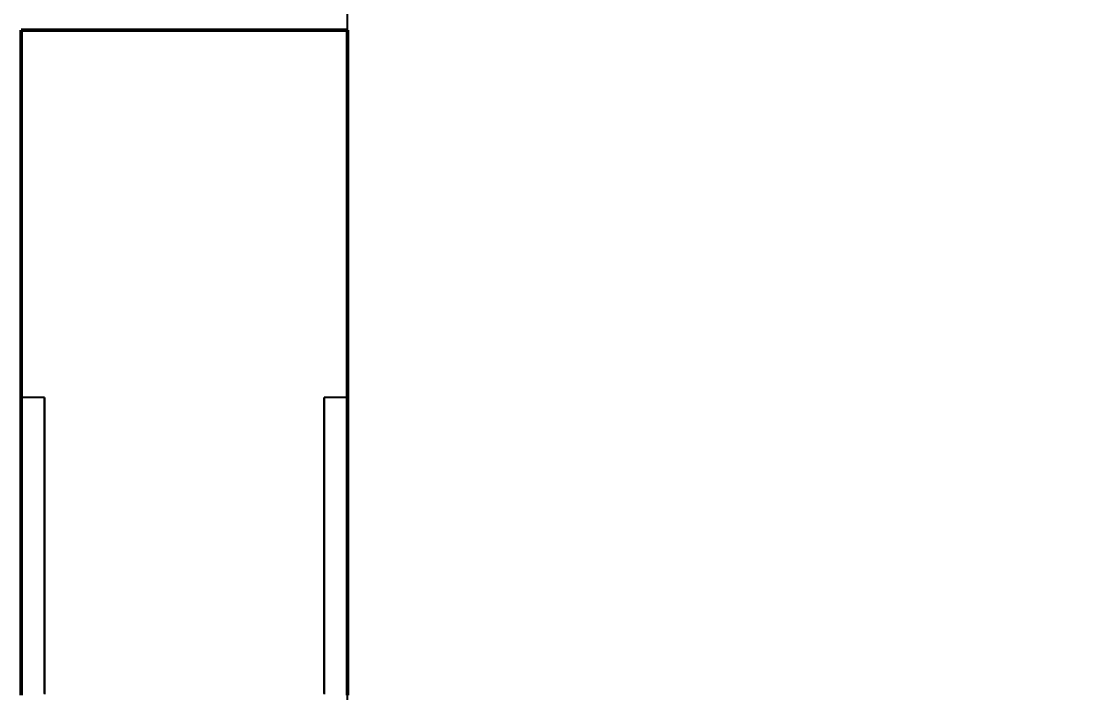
# Model space of a CAD drawing. Header units: millimetres. Extents: x 0 to 594, y 0 to 420.
# Drawn here: x 64 to 86.83, y 228.79 to 243.19 of the extents above; entities that cross this region are included whole.
import ezdxf

# ---------------------------------------------------------------- set-up
doc = ezdxf.new("R2010")
doc.units = ezdxf.units.MM
doc.linetypes.add('ISO02-TRAZOS', pattern=[3.75, 3, -0.75])
for name, color, linetype, lineweight in [('01-VISIBLE', 7, 'CONTINUOUS', 50), ('02-OCULTA', 4, 'ISO02-TRAZOS', 25), ('04-COTA', 3, 'CONTINUOUS', 25)]:
    doc.layers.add(name, color=color, linetype=linetype, lineweight=lineweight)
doc.styles.add('ISO3098', font='isocpeur.ttf')
doc.dimstyles.new('FLAMA-ISO', dxfattribs={"dimtxt": 3.5, "dimasz": 3, "dimexe": 2, "dimexo": 1, "dimgap": 1, "dimtad": 1, "dimdec": 1, "dimtxsty": 'ISO3098', "dimcen": 2.5, "dimclrd": 3, "dimclre": 3, "dimclrt": 3, "dimazin": 3, "dimtfac": 1, "dimtmove": 0, "dimatfit": 3, "dimlwd": 25, "dimlwe": 25})

msp = doc.modelspace()

# ---------------------------------------------------------------- linework, layer by layer
at = {"layer": '01-VISIBLE'}
msp.add_line((71, 243), (64, 243), dxfattribs=at)
for points in [[(64, 228.737), (64, 228.825), (64, 228.912), (64, 229), (64, 229.087), (64, 229.175), (64, 229.262), (64, 229.35), (64, 229.437), (64, 229.525), (64, 229.612), (64, 229.7), (64, 229.787), (64, 229.875), (64, 229.962), (64, 230.05), (64, 230.137), (64, 230.225), (64, 230.312), (64, 230.4), (64, 230.487), (64, 230.575), (64, 230.662), (64, 230.75), (64, 230.837), (64, 230.925), (64, 231.012), (64, 231.1), (64, 231.187), (64, 231.275), (64, 231.362), (64, 231.45), (64, 231.537), (64, 231.625), (64, 231.712), (64, 231.8), (64, 231.887), (64, 231.975), (64, 232.062), (64, 232.15), (64, 232.237), (64, 232.325), (64, 232.412), (64, 232.5), (64, 232.587), (64, 232.675), (64, 232.762), (64, 232.85), (64, 232.937), (64, 233.025), (64, 233.112), (64, 233.2), (64, 233.287), (64, 233.375), (64, 233.462), (64, 233.55), (64, 233.637), (64, 233.725), (64, 233.812), (64, 233.9), (64, 233.987), (64, 234.075), (64, 234.162), (64, 234.25), (64, 234.337), (64, 234.425), (64, 234.512), (64, 234.6), (64, 234.687), (64, 234.775), (64, 234.862), (64, 234.95), (64, 235.037), (64, 235.125), (64, 235.212), (64, 235.3), (64, 235.387), (64, 235.475), (64, 235.562), (64, 235.65), (64, 235.737), (64, 235.825), (64, 235.912), (64, 236), (64, 236.087), (64, 236.175), (64, 236.262), (64, 236.35), (64, 236.437), (64, 236.525), (64, 236.612), (64, 236.7), (64, 236.787), (64, 236.875), (64, 236.962), (64, 237.05), (64, 237.137), (64, 237.225), (64, 237.312), (64, 237.4), (64, 237.487), (64, 237.575), (64, 237.662), (64, 237.75), (64, 237.837), (64, 237.925), (64, 238.012), (64, 238.1), (64, 238.187), (64, 238.275), (64, 238.362), (64, 238.45), (64, 238.537), (64, 238.625), (64, 238.712), (64, 238.8), (64, 238.887), (64, 238.975), (64, 239.062), (64, 239.15), (64, 239.237), (64, 239.325), (64, 239.412), (64, 239.5), (64, 239.587), (64, 239.675), (64, 239.762), (64, 239.85), (64, 239.937), (64, 240.025), (64, 240.112), (64, 240.2), (64, 240.287), (64, 240.375), (64, 240.462), (64, 240.55), (64, 240.637), (64, 240.725), (64, 240.812), (64, 240.9), (64, 240.987), (64, 241.075), (64, 241.162), (64, 241.25), (64, 241.337), (64, 241.425), (64, 241.512), (64, 241.6), (64, 241.687), (64, 241.775), (64, 241.862), (64, 241.95), (64, 242.037), (64, 242.125), (64, 242.212), (64, 242.3), (64, 242.387), (64, 242.475), (64, 242.562), (64, 242.65), (64, 242.737), (64, 242.825), (64, 242.912), (64, 243)], [(71, 228.737), (71, 228.825), (71, 228.912), (71, 229), (71, 229.087), (71, 229.175), (71, 229.262), (71, 229.35), (71, 229.437), (71, 229.525), (71, 229.612), (71, 229.7), (71, 229.787), (71, 229.875), (71, 229.962), (71, 230.05), (71, 230.137), (71, 230.225), (71, 230.312), (71, 230.4), (71, 230.487), (71, 230.575), (71, 230.662), (71, 230.75), (71, 230.837), (71, 230.925), (71, 231.012), (71, 231.1), (71, 231.187), (71, 231.275), (71, 231.362), (71, 231.45), (71, 231.537), (71, 231.625), (71, 231.712), (71, 231.8), (71, 231.887), (71, 231.975), (71, 232.062), (71, 232.15), (71, 232.237), (71, 232.325), (71, 232.412), (71, 232.5), (71, 232.587), (71, 232.675), (71, 232.762), (71, 232.85), (71, 232.937), (71, 233.025), (71, 233.112), (71, 233.2), (71, 233.287), (71, 233.375), (71, 233.462), (71, 233.55), (71, 233.637), (71, 233.725), (71, 233.812), (71, 233.9), (71, 233.987), (71, 234.075), (71, 234.162), (71, 234.25), (71, 234.337), (71, 234.425), (71, 234.512), (71, 234.6), (71, 234.687), (71, 234.775), (71, 234.862), (71, 234.95), (71, 235.037), (71, 235.125), (71, 235.212), (71, 235.3), (71, 235.387), (71, 235.475), (71, 235.562), (71, 235.65), (71, 235.737), (71, 235.825), (71, 235.912), (71, 236), (71, 236.087), (71, 236.175), (71, 236.262), (71, 236.35), (71, 236.437), (71, 236.525), (71, 236.612), (71, 236.7), (71, 236.787), (71, 236.875), (71, 236.962), (71, 237.05), (71, 237.137), (71, 237.225), (71, 237.312), (71, 237.4), (71, 237.487), (71, 237.575), (71, 237.662), (71, 237.75), (71, 237.837), (71, 237.925), (71, 238.012), (71, 238.1), (71, 238.187), (71, 238.275), (71, 238.362), (71, 238.45), (71, 238.537), (71, 238.625), (71, 238.712), (71, 238.8), (71, 238.887), (71, 238.975), (71, 239.062), (71, 239.15), (71, 239.237), (71, 239.325), (71, 239.412), (71, 239.5), (71, 239.587), (71, 239.675), (71, 239.762), (71, 239.85), (71, 239.937), (71, 240.025), (71, 240.112), (71, 240.2), (71, 240.287), (71, 240.375), (71, 240.462), (71, 240.55), (71, 240.637), (71, 240.725), (71, 240.812), (71, 240.9), (71, 240.987), (71, 241.075), (71, 241.162), (71, 241.25), (71, 241.337), (71, 241.425), (71, 241.512), (71, 241.6), (71, 241.687), (71, 241.775), (71, 241.862), (71, 241.95), (71, 242.037), (71, 242.125), (71, 242.212), (71, 242.3), (71, 242.387), (71, 242.475), (71, 242.562), (71, 242.65), (71, 242.737), (71, 242.825), (71, 242.912), (71, 243)]]:
    msp.add_lwpolyline(points, dxfattribs=at)
at = {"layer": '02-OCULTA'}
for p, q in [((64.5, 235.125), (64, 235.125)), ((71, 235.125), (70.5, 235.125))]:
    msp.add_line(p, q, dxfattribs=at)
for points in [[(64, 243), (64, 242.95), (64, 242.9), (64, 242.85), (64, 242.799), (64, 242.749), (64, 242.699), (64, 242.649), (64, 242.599), (64, 242.549), (64, 242.499), (64, 242.448), (64, 242.398), (64, 242.348), (64, 242.298), (64, 242.248), (64, 242.198), (64, 242.148), (64, 242.097), (64, 242.047), (64, 241.997), (64, 241.947), (64, 241.897), (64, 241.847), (64, 241.797), (64, 241.746), (64, 241.696), (64, 241.646), (64, 241.596), (64, 241.546), (64, 241.496), (64, 241.446), (64, 241.395), (64, 241.345), (64, 241.295), (64, 241.245), (64, 241.195), (64, 241.145), (64, 241.095), (64, 241.044), (64, 240.994), (64, 240.944), (64, 240.894), (64, 240.844), (64, 240.794), (64, 240.744), (64, 240.693), (64, 240.643), (64, 240.593), (64, 240.543), (64, 240.493), (64, 240.443), (64, 240.393), (64, 240.342), (64, 240.292), (64, 240.242), (64, 240.192), (64, 240.142), (64, 240.092), (64, 240.042), (64, 239.991), (64, 239.941), (64, 239.891), (64, 239.841), (64, 239.791), (64, 239.741), (64, 239.691), (64, 239.64), (64, 239.59), (64, 239.54), (64, 239.49), (64, 239.44), (64, 239.39), (64, 239.34), (64, 239.289), (64, 239.239), (64, 239.189), (64, 239.139), (64, 239.089), (64, 239.039), (64, 238.989), (64, 238.938), (64, 238.888), (64, 238.838), (64, 238.788), (64, 238.738), (64, 238.688), (64, 238.638), (64, 238.587), (64, 238.537), (64, 238.487), (64, 238.437), (64, 238.387), (64, 238.337), (64, 238.287), (64, 238.236), (64, 238.186), (64, 238.136), (64, 238.086), (64, 238.036), (64, 237.986), (64, 237.936), (64, 237.885), (64, 237.835), (64, 237.785), (64, 237.735), (64, 237.685), (64, 237.635), (64, 237.585), (64, 237.534), (64, 237.484), (64, 237.434), (64, 237.384), (64, 237.334), (64, 237.284), (64, 237.234), (64, 237.183), (64, 237.133), (64, 237.083), (64, 237.033), (64, 236.983), (64, 236.933), (64, 236.883), (64, 236.832), (64, 236.782), (64, 236.732), (64, 236.682), (64, 236.632), (64, 236.582), (64, 236.532), (64, 236.481), (64, 236.431), (64, 236.381), (64, 236.331), (64, 236.281), (64, 236.231), (64, 236.181), (64, 236.13), (64, 236.08), (64, 236.03), (64, 235.98), (64, 235.93), (64, 235.88), (64, 235.83), (64, 235.779), (64, 235.729), (64, 235.679), (64, 235.629), (64, 235.579), (64, 235.529), (64, 235.479), (64, 235.428), (64, 235.378), (64, 235.328), (64, 235.278), (64, 235.228), (64, 235.178), (64, 235.128), (64, 235.077), (64, 235.027), (64, 234.977), (64, 234.927), (64, 234.877), (64, 234.827), (64, 234.777), (64, 234.726), (64, 234.676), (64, 234.626), (64, 234.576), (64, 234.526), (64, 234.476), (64, 234.426), (64, 234.375), (64, 234.325), (64, 234.275), (64, 234.225), (64, 234.175), (64, 234.125), (64, 234.074), (64, 234.024), (64, 233.974), (64, 233.924), (64, 233.874), (64, 233.824), (64, 233.774), (64, 233.723), (64, 233.673), (64, 233.623), (64, 233.573), (64, 233.523), (64, 233.473), (64, 233.423), (64, 233.372), (64, 233.322), (64, 233.272), (64, 233.222), (64, 233.172), (64, 233.122), (64, 233.072), (64, 233.021), (64, 232.971), (64, 232.921), (64, 232.871), (64, 232.821), (64, 232.771), (64, 232.721), (64, 232.67), (64, 232.62), (64, 232.57), (64, 232.52), (64, 232.47), (64, 232.42), (64, 232.37), (64, 232.319), (64, 232.269), (64, 232.219), (64, 232.169), (64, 232.119), (64, 232.069), (64, 232.019), (64, 231.968), (64, 231.918), (64, 231.868), (64, 231.818), (64, 231.768), (64, 231.718), (64, 231.668), (64, 231.617), (64, 231.567), (64, 231.517), (64, 231.467), (64, 231.417), (64, 231.367), (64, 231.317), (64, 231.266), (64, 231.216), (64, 231.166), (64, 231.116), (64, 231.066), (64, 231.016), (64, 230.966), (64, 230.915), (64, 230.865), (64, 230.815), (64, 230.765), (64, 230.715), (64, 230.665), (64, 230.615), (64, 230.564), (64, 230.514), (64, 230.464), (64, 230.414), (64, 230.364), (64, 230.314), (64, 230.264), (64, 230.213), (64, 230.163), (64, 230.113), (64, 230.063), (64, 230.013), (64, 229.963), (64, 229.913), (64, 229.862), (64, 229.812), (64, 229.762), (64, 229.712), (64, 229.662), (64, 229.612), (64, 229.562), (64, 229.511), (64, 229.461), (64, 229.411), (64, 229.361), (64, 229.311), (64, 229.261), (64, 229.211), (64, 229.16), (64, 229.11), (64, 229.06), (64, 229.01), (64, 228.96), (64, 228.91), (64, 228.86), (64, 228.809), (64, 228.759)], [(71, 243), (71, 242.95), (71, 242.9), (71, 242.85), (71, 242.799), (71, 242.749), (71, 242.699), (71, 242.649), (71, 242.599), (71, 242.549), (71, 242.499), (71, 242.448), (71, 242.398), (71, 242.348), (71, 242.298), (71, 242.248), (71, 242.198), (71, 242.148), (71, 242.097), (71, 242.047), (71, 241.997), (71, 241.947), (71, 241.897), (71, 241.847), (71, 241.797), (71, 241.746), (71, 241.696), (71, 241.646), (71, 241.596), (71, 241.546), (71, 241.496), (71, 241.446), (71, 241.395), (71, 241.345), (71, 241.295), (71, 241.245), (71, 241.195), (71, 241.145), (71, 241.095), (71, 241.044), (71, 240.994), (71, 240.944), (71, 240.894), (71, 240.844), (71, 240.794), (71, 240.744), (71, 240.693), (71, 240.643), (71, 240.593), (71, 240.543), (71, 240.493), (71, 240.443), (71, 240.393), (71, 240.342), (71, 240.292), (71, 240.242), (71, 240.192), (71, 240.142), (71, 240.092), (71, 240.042), (71, 239.991), (71, 239.941), (71, 239.891), (71, 239.841), (71, 239.791), (71, 239.741), (71, 239.691), (71, 239.64), (71, 239.59), (71, 239.54), (71, 239.49), (71, 239.44), (71, 239.39), (71, 239.34), (71, 239.289), (71, 239.239), (71, 239.189), (71, 239.139), (71, 239.089), (71, 239.039), (71, 238.989), (71, 238.938), (71, 238.888), (71, 238.838), (71, 238.788), (71, 238.738), (71, 238.688), (71, 238.638), (71, 238.587), (71, 238.537), (71, 238.487), (71, 238.437), (71, 238.387), (71, 238.337), (71, 238.287), (71, 238.236), (71, 238.186), (71, 238.136), (71, 238.086), (71, 238.036), (71, 237.986), (71, 237.936), (71, 237.885), (71, 237.835), (71, 237.785), (71, 237.735), (71, 237.685), (71, 237.635), (71, 237.585), (71, 237.534), (71, 237.484), (71, 237.434), (71, 237.384), (71, 237.334), (71, 237.284), (71, 237.234), (71, 237.183), (71, 237.133), (71, 237.083), (71, 237.033), (71, 236.983), (71, 236.933), (71, 236.883), (71, 236.832), (71, 236.782), (71, 236.732), (71, 236.682), (71, 236.632), (71, 236.582), (71, 236.532), (71, 236.481), (71, 236.431), (71, 236.381), (71, 236.331), (71, 236.281), (71, 236.231), (71, 236.181), (71, 236.13), (71, 236.08), (71, 236.03), (71, 235.98), (71, 235.93), (71, 235.88), (71, 235.83), (71, 235.779), (71, 235.729), (71, 235.679), (71, 235.629), (71, 235.579), (71, 235.529), (71, 235.479), (71, 235.428), (71, 235.378), (71, 235.328), (71, 235.278), (71, 235.228), (71, 235.178), (71, 235.128), (71, 235.077), (71, 235.027), (71, 234.977), (71, 234.927), (71, 234.877), (71, 234.827), (71, 234.777), (71, 234.726), (71, 234.676), (71, 234.626), (71, 234.576), (71, 234.526), (71, 234.476), (71, 234.426), (71, 234.375), (71, 234.325), (71, 234.275), (71, 234.225), (71, 234.175), (71, 234.125), (71, 234.074), (71, 234.024), (71, 233.974), (71, 233.924), (71, 233.874), (71, 233.824), (71, 233.774), (71, 233.723), (71, 233.673), (71, 233.623), (71, 233.573), (71, 233.523), (71, 233.473), (71, 233.423), (71, 233.372), (71, 233.322), (71, 233.272), (71, 233.222), (71, 233.172), (71, 233.122), (71, 233.072), (71, 233.021), (71, 232.971), (71, 232.921), (71, 232.871), (71, 232.821), (71, 232.771), (71, 232.721), (71, 232.67), (71, 232.62), (71, 232.57), (71, 232.52), (71, 232.47), (71, 232.42), (71, 232.37), (71, 232.319), (71, 232.269), (71, 232.219), (71, 232.169), (71, 232.119), (71, 232.069), (71, 232.019), (71, 231.968), (71, 231.918), (71, 231.868), (71, 231.818), (71, 231.768), (71, 231.718), (71, 231.668), (71, 231.617), (71, 231.567), (71, 231.517), (71, 231.467), (71, 231.417), (71, 231.367), (71, 231.317), (71, 231.266), (71, 231.216), (71, 231.166), (71, 231.116), (71, 231.066), (71, 231.016), (71, 230.966), (71, 230.915), (71, 230.865), (71, 230.815), (71, 230.765), (71, 230.715), (71, 230.665), (71, 230.615), (71, 230.564), (71, 230.514), (71, 230.464), (71, 230.414), (71, 230.364), (71, 230.314), (71, 230.264), (71, 230.213), (71, 230.163), (71, 230.113), (71, 230.063), (71, 230.013), (71, 229.963), (71, 229.913), (71, 229.862), (71, 229.812), (71, 229.762), (71, 229.712), (71, 229.662), (71, 229.612), (71, 229.562), (71, 229.511), (71, 229.461), (71, 229.411), (71, 229.361), (71, 229.311), (71, 229.261), (71, 229.211), (71, 229.16), (71, 229.11), (71, 229.06), (71, 229.01), (71, 228.96), (71, 228.91), (71, 228.86), (71, 228.809), (71, 228.759)], [(64, 228.775), (64, 228.825), (64, 228.875), (64, 228.925), (64, 228.975), (64, 229.025), (64, 229.075), (64, 229.125), (64, 229.175), (64, 229.225), (64, 229.275), (64, 229.325), (64, 229.375), (64, 229.425), (64, 229.475), (64, 229.525), (64, 229.575), (64, 229.625), (64, 229.675), (64, 229.725), (64, 229.775), (64, 229.825), (64, 229.875), (64, 229.925), (64, 229.975), (64, 230.025), (64, 230.075), (64, 230.125), (64, 230.175), (64, 230.225), (64, 230.275), (64, 230.325), (64, 230.375), (64, 230.425), (64, 230.475), (64, 230.525), (64, 230.575), (64, 230.625), (64, 230.675), (64, 230.725), (64, 230.775), (64, 230.825), (64, 230.875), (64, 230.925), (64, 230.975), (64, 231.025), (64, 231.075), (64, 231.125), (64, 231.175), (64, 231.225), (64, 231.275), (64, 231.325), (64, 231.375), (64, 231.425), (64, 231.475), (64, 231.525), (64, 231.575), (64, 231.625), (64, 231.675), (64, 231.725), (64, 231.775), (64, 231.825), (64, 231.875), (64, 231.925), (64, 231.975), (64, 232.025), (64, 232.075), (64, 232.125), (64, 232.175), (64, 232.225), (64, 232.275), (64, 232.325), (64, 232.375), (64, 232.425), (64, 232.475), (64, 232.525), (64, 232.575), (64, 232.625), (64, 232.675), (64, 232.725), (64, 232.775), (64, 232.825), (64, 232.875), (64, 232.925), (64, 232.975), (64, 233.025), (64, 233.075), (64, 233.125), (64, 233.175), (64, 233.225), (64, 233.275), (64, 233.325), (64, 233.375), (64, 233.425), (64, 233.475), (64, 233.525), (64, 233.575), (64, 233.625), (64, 233.675), (64, 233.725), (64, 233.775), (64, 233.825), (64, 233.875), (64, 233.925), (64, 233.975), (64, 234.025), (64, 234.075), (64, 234.125), (64, 234.175), (64, 234.225), (64, 234.275), (64, 234.325), (64, 234.375), (64, 234.425), (64, 234.475), (64, 234.525), (64, 234.575), (64, 234.625), (64, 234.675), (64, 234.725), (64, 234.775), (64, 234.825), (64, 234.875), (64, 234.925), (64, 234.975), (64, 235.025), (64, 235.075), (64, 235.125)], [(64, 235.125), (64, 235.075), (64, 235.025), (64, 234.975), (64, 234.924), (64, 234.874), (64, 234.824), (64, 234.774), (64, 234.724), (64, 234.674), (64, 234.624), (64, 234.574), (64, 234.523), (64, 234.473), (64, 234.423), (64, 234.373), (64, 234.323), (64, 234.273), (64, 234.223), (64, 234.173), (64, 234.122), (64, 234.072), (64, 234.022), (64, 233.972), (64, 233.922), (64, 233.872), (64, 233.822), (64, 233.771), (64, 233.721), (64, 233.671), (64, 233.621), (64, 233.571), (64, 233.521), (64, 233.471), (64, 233.421), (64, 233.37), (64, 233.32), (64, 233.27), (64, 233.22), (64, 233.17), (64, 233.12), (64, 233.07), (64, 233.02), (64, 232.969), (64, 232.919), (64, 232.869), (64, 232.819), (64, 232.769), (64, 232.719), (64, 232.669), (64, 232.618), (64, 232.568), (64, 232.518), (64, 232.468), (64, 232.418), (64, 232.368), (64, 232.318), (64, 232.268), (64, 232.217), (64, 232.167), (64, 232.117), (64, 232.067), (64, 232.017), (64, 231.967), (64, 231.917), (64, 231.867), (64, 231.816), (64, 231.766), (64, 231.716), (64, 231.666), (64, 231.616), (64, 231.566), (64, 231.516), (64, 231.465), (64, 231.415), (64, 231.365), (64, 231.315), (64, 231.265), (64, 231.215), (64, 231.165), (64, 231.115), (64, 231.064), (64, 231.014), (64, 230.964), (64, 230.914), (64, 230.864), (64, 230.814), (64, 230.764), (64, 230.714), (64, 230.663), (64, 230.613), (64, 230.563), (64, 230.513), (64, 230.463), (64, 230.413), (64, 230.363), (64, 230.312), (64, 230.262), (64, 230.212), (64, 230.162), (64, 230.112), (64, 230.062), (64, 230.012), (64, 229.962), (64, 229.911), (64, 229.861), (64, 229.811), (64, 229.761), (64, 229.711), (64, 229.661), (64, 229.611), (64, 229.561), (64, 229.51), (64, 229.46), (64, 229.41), (64, 229.36), (64, 229.31), (64, 229.26), (64, 229.21), (64, 229.16), (64, 229.109), (64, 229.059), (64, 229.009), (64, 228.959), (64, 228.909), (64, 228.859), (64, 228.809), (64, 228.758)], [(64.5, 228.775), (64.5, 228.825), (64.5, 228.875), (64.5, 228.925), (64.5, 228.975), (64.5, 229.025), (64.5, 229.075), (64.5, 229.125), (64.5, 229.175), (64.5, 229.225), (64.5, 229.275), (64.5, 229.325), (64.5, 229.375), (64.5, 229.425), (64.5, 229.475), (64.5, 229.525), (64.5, 229.575), (64.5, 229.625), (64.5, 229.675), (64.5, 229.725), (64.5, 229.775), (64.5, 229.825), (64.5, 229.875), (64.5, 229.925), (64.5, 229.975), (64.5, 230.025), (64.5, 230.075), (64.5, 230.125), (64.5, 230.175), (64.5, 230.225), (64.5, 230.275), (64.5, 230.325), (64.5, 230.375), (64.5, 230.425), (64.5, 230.475), (64.5, 230.525), (64.5, 230.575), (64.5, 230.625), (64.5, 230.675), (64.5, 230.725), (64.5, 230.775), (64.5, 230.825), (64.5, 230.875), (64.5, 230.925), (64.5, 230.975), (64.5, 231.025), (64.5, 231.075), (64.5, 231.125), (64.5, 231.175), (64.5, 231.225), (64.5, 231.275), (64.5, 231.325), (64.5, 231.375), (64.5, 231.425), (64.5, 231.475), (64.5, 231.525), (64.5, 231.575), (64.5, 231.625), (64.5, 231.675), (64.5, 231.725), (64.5, 231.775), (64.5, 231.825), (64.5, 231.875), (64.5, 231.925), (64.5, 231.975), (64.5, 232.025), (64.5, 232.075), (64.5, 232.125), (64.5, 232.175), (64.5, 232.225), (64.5, 232.275), (64.5, 232.325), (64.5, 232.375), (64.5, 232.425), (64.5, 232.475), (64.5, 232.525), (64.5, 232.575), (64.5, 232.625), (64.5, 232.675), (64.5, 232.725), (64.5, 232.775), (64.5, 232.825), (64.5, 232.875), (64.5, 232.925), (64.5, 232.975), (64.5, 233.025), (64.5, 233.075), (64.5, 233.125), (64.5, 233.175), (64.5, 233.225), (64.5, 233.275), (64.5, 233.325), (64.5, 233.375), (64.5, 233.425), (64.5, 233.475), (64.5, 233.525), (64.5, 233.575), (64.5, 233.625), (64.5, 233.675), (64.5, 233.725), (64.5, 233.775), (64.5, 233.825), (64.5, 233.875), (64.5, 233.925), (64.5, 233.975), (64.5, 234.025), (64.5, 234.075), (64.5, 234.125), (64.5, 234.175), (64.5, 234.225), (64.5, 234.275), (64.5, 234.325), (64.5, 234.375), (64.5, 234.425), (64.5, 234.475), (64.5, 234.525), (64.5, 234.575), (64.5, 234.625), (64.5, 234.675), (64.5, 234.725), (64.5, 234.775), (64.5, 234.825), (64.5, 234.875), (64.5, 234.925), (64.5, 234.975), (64.5, 235.025), (64.5, 235.075), (64.5, 235.125)], [(64.5, 235.125), (64.5, 235.075), (64.5, 235.025), (64.5, 234.975), (64.5, 234.924), (64.5, 234.874), (64.5, 234.824), (64.5, 234.774), (64.5, 234.724), (64.5, 234.674), (64.5, 234.624), (64.5, 234.574), (64.5, 234.523), (64.5, 234.473), (64.5, 234.423), (64.5, 234.373), (64.5, 234.323), (64.5, 234.273), (64.5, 234.223), (64.5, 234.173), (64.5, 234.122), (64.5, 234.072), (64.5, 234.022), (64.5, 233.972), (64.5, 233.922), (64.5, 233.872), (64.5, 233.822), (64.5, 233.771), (64.5, 233.721), (64.5, 233.671), (64.5, 233.621), (64.5, 233.571), (64.5, 233.521), (64.5, 233.471), (64.5, 233.421), (64.5, 233.37), (64.5, 233.32), (64.5, 233.27), (64.5, 233.22), (64.5, 233.17), (64.5, 233.12), (64.5, 233.07), (64.5, 233.02), (64.5, 232.969), (64.5, 232.919), (64.5, 232.869), (64.5, 232.819), (64.5, 232.769), (64.5, 232.719), (64.5, 232.669), (64.5, 232.618), (64.5, 232.568), (64.5, 232.518), (64.5, 232.468), (64.5, 232.418), (64.5, 232.368), (64.5, 232.318), (64.5, 232.268), (64.5, 232.217), (64.5, 232.167), (64.5, 232.117), (64.5, 232.067), (64.5, 232.017), (64.5, 231.967), (64.5, 231.917), (64.5, 231.867), (64.5, 231.816), (64.5, 231.766), (64.5, 231.716), (64.5, 231.666), (64.5, 231.616), (64.5, 231.566), (64.5, 231.516), (64.5, 231.465), (64.5, 231.415), (64.5, 231.365), (64.5, 231.315), (64.5, 231.265), (64.5, 231.215), (64.5, 231.165), (64.5, 231.115), (64.5, 231.064), (64.5, 231.014), (64.5, 230.964), (64.5, 230.914), (64.5, 230.864), (64.5, 230.814), (64.5, 230.764), (64.5, 230.714), (64.5, 230.663), (64.5, 230.613), (64.5, 230.563), (64.5, 230.513), (64.5, 230.463), (64.5, 230.413), (64.5, 230.363), (64.5, 230.312), (64.5, 230.262), (64.5, 230.212), (64.5, 230.162), (64.5, 230.112), (64.5, 230.062), (64.5, 230.012), (64.5, 229.962), (64.5, 229.911), (64.5, 229.861), (64.5, 229.811), (64.5, 229.761), (64.5, 229.711), (64.5, 229.661), (64.5, 229.611), (64.5, 229.561), (64.5, 229.51), (64.5, 229.46), (64.5, 229.41), (64.5, 229.36), (64.5, 229.31), (64.5, 229.26), (64.5, 229.21), (64.5, 229.16), (64.5, 229.109), (64.5, 229.059), (64.5, 229.009), (64.5, 228.959), (64.5, 228.909), (64.5, 228.859), (64.5, 228.809), (64.5, 228.758)], [(70.5, 228.775), (70.5, 228.825), (70.5, 228.875), (70.5, 228.925), (70.5, 228.975), (70.5, 229.025), (70.5, 229.075), (70.5, 229.125), (70.5, 229.175), (70.5, 229.225), (70.5, 229.275), (70.5, 229.325), (70.5, 229.375), (70.5, 229.425), (70.5, 229.475), (70.5, 229.525), (70.5, 229.575), (70.5, 229.625), (70.5, 229.675), (70.5, 229.725), (70.5, 229.775), (70.5, 229.825), (70.5, 229.875), (70.5, 229.925), (70.5, 229.975), (70.5, 230.025), (70.5, 230.075), (70.5, 230.125), (70.5, 230.175), (70.5, 230.225), (70.5, 230.275), (70.5, 230.325), (70.5, 230.375), (70.5, 230.425), (70.5, 230.475), (70.5, 230.525), (70.5, 230.575), (70.5, 230.625), (70.5, 230.675), (70.5, 230.725), (70.5, 230.775), (70.5, 230.825), (70.5, 230.875), (70.5, 230.925), (70.5, 230.975), (70.5, 231.025), (70.5, 231.075), (70.5, 231.125), (70.5, 231.175), (70.5, 231.225), (70.5, 231.275), (70.5, 231.325), (70.5, 231.375), (70.5, 231.425), (70.5, 231.475), (70.5, 231.525), (70.5, 231.575), (70.5, 231.625), (70.5, 231.675), (70.5, 231.725), (70.5, 231.775), (70.5, 231.825), (70.5, 231.875), (70.5, 231.925), (70.5, 231.975), (70.5, 232.025), (70.5, 232.075), (70.5, 232.125), (70.5, 232.175), (70.5, 232.225), (70.5, 232.275), (70.5, 232.325), (70.5, 232.375), (70.5, 232.425), (70.5, 232.475), (70.5, 232.525), (70.5, 232.575), (70.5, 232.625), (70.5, 232.675), (70.5, 232.725), (70.5, 232.775), (70.5, 232.825), (70.5, 232.875), (70.5, 232.925), (70.5, 232.975), (70.5, 233.025), (70.5, 233.075), (70.5, 233.125), (70.5, 233.175), (70.5, 233.225), (70.5, 233.275), (70.5, 233.325), (70.5, 233.375), (70.5, 233.425), (70.5, 233.475), (70.5, 233.525), (70.5, 233.575), (70.5, 233.625), (70.5, 233.675), (70.5, 233.725), (70.5, 233.775), (70.5, 233.825), (70.5, 233.875), (70.5, 233.925), (70.5, 233.975), (70.5, 234.025), (70.5, 234.075), (70.5, 234.125), (70.5, 234.175), (70.5, 234.225), (70.5, 234.275), (70.5, 234.325), (70.5, 234.375), (70.5, 234.425), (70.5, 234.475), (70.5, 234.525), (70.5, 234.575), (70.5, 234.625), (70.5, 234.675), (70.5, 234.725), (70.5, 234.775), (70.5, 234.825), (70.5, 234.875), (70.5, 234.925), (70.5, 234.975), (70.5, 235.025), (70.5, 235.075), (70.5, 235.125)], [(70.5, 235.125), (70.5, 235.075), (70.5, 235.025), (70.5, 234.975), (70.5, 234.924), (70.5, 234.874), (70.5, 234.824), (70.5, 234.774), (70.5, 234.724), (70.5, 234.674), (70.5, 234.624), (70.5, 234.574), (70.5, 234.523), (70.5, 234.473), (70.5, 234.423), (70.5, 234.373), (70.5, 234.323), (70.5, 234.273), (70.5, 234.223), (70.5, 234.173), (70.5, 234.122), (70.5, 234.072), (70.5, 234.022), (70.5, 233.972), (70.5, 233.922), (70.5, 233.872), (70.5, 233.822), (70.5, 233.771), (70.5, 233.721), (70.5, 233.671), (70.5, 233.621), (70.5, 233.571), (70.5, 233.521), (70.5, 233.471), (70.5, 233.421), (70.5, 233.37), (70.5, 233.32), (70.5, 233.27), (70.5, 233.22), (70.5, 233.17), (70.5, 233.12), (70.5, 233.07), (70.5, 233.02), (70.5, 232.969), (70.5, 232.919), (70.5, 232.869), (70.5, 232.819), (70.5, 232.769), (70.5, 232.719), (70.5, 232.669), (70.5, 232.618), (70.5, 232.568), (70.5, 232.518), (70.5, 232.468), (70.5, 232.418), (70.5, 232.368), (70.5, 232.318), (70.5, 232.268), (70.5, 232.217), (70.5, 232.167), (70.5, 232.117), (70.5, 232.067), (70.5, 232.017), (70.5, 231.967), (70.5, 231.917), (70.5, 231.867), (70.5, 231.816), (70.5, 231.766), (70.5, 231.716), (70.5, 231.666), (70.5, 231.616), (70.5, 231.566), (70.5, 231.516), (70.5, 231.465), (70.5, 231.415), (70.5, 231.365), (70.5, 231.315), (70.5, 231.265), (70.5, 231.215), (70.5, 231.165), (70.5, 231.115), (70.5, 231.064), (70.5, 231.014), (70.5, 230.964), (70.5, 230.914), (70.5, 230.864), (70.5, 230.814), (70.5, 230.764), (70.5, 230.714), (70.5, 230.663), (70.5, 230.613), (70.5, 230.563), (70.5, 230.513), (70.5, 230.463), (70.5, 230.413), (70.5, 230.363), (70.5, 230.312), (70.5, 230.262), (70.5, 230.212), (70.5, 230.162), (70.5, 230.112), (70.5, 230.062), (70.5, 230.012), (70.5, 229.962), (70.5, 229.911), (70.5, 229.861), (70.5, 229.811), (70.5, 229.761), (70.5, 229.711), (70.5, 229.661), (70.5, 229.611), (70.5, 229.561), (70.5, 229.51), (70.5, 229.46), (70.5, 229.41), (70.5, 229.36), (70.5, 229.31), (70.5, 229.26), (70.5, 229.21), (70.5, 229.16), (70.5, 229.109), (70.5, 229.059), (70.5, 229.009), (70.5, 228.959), (70.5, 228.909), (70.5, 228.859), (70.5, 228.809), (70.5, 228.758)], [(71, 228.775), (71, 228.825), (71, 228.875), (71, 228.925), (71, 228.975), (71, 229.025), (71, 229.075), (71, 229.125), (71, 229.175), (71, 229.225), (71, 229.275), (71, 229.325), (71, 229.375), (71, 229.425), (71, 229.475), (71, 229.525), (71, 229.575), (71, 229.625), (71, 229.675), (71, 229.725), (71, 229.775), (71, 229.825), (71, 229.875), (71, 229.925), (71, 229.975), (71, 230.025), (71, 230.075), (71, 230.125), (71, 230.175), (71, 230.225), (71, 230.275), (71, 230.325), (71, 230.375), (71, 230.425), (71, 230.475), (71, 230.525), (71, 230.575), (71, 230.625), (71, 230.675), (71, 230.725), (71, 230.775), (71, 230.825), (71, 230.875), (71, 230.925), (71, 230.975), (71, 231.025), (71, 231.075), (71, 231.125), (71, 231.175), (71, 231.225), (71, 231.275), (71, 231.325), (71, 231.375), (71, 231.425), (71, 231.475), (71, 231.525), (71, 231.575), (71, 231.625), (71, 231.675), (71, 231.725), (71, 231.775), (71, 231.825), (71, 231.875), (71, 231.925), (71, 231.975), (71, 232.025), (71, 232.075), (71, 232.125), (71, 232.175), (71, 232.225), (71, 232.275), (71, 232.325), (71, 232.375), (71, 232.425), (71, 232.475), (71, 232.525), (71, 232.575), (71, 232.625), (71, 232.675), (71, 232.725), (71, 232.775), (71, 232.825), (71, 232.875), (71, 232.925), (71, 232.975), (71, 233.025), (71, 233.075), (71, 233.125), (71, 233.175), (71, 233.225), (71, 233.275), (71, 233.325), (71, 233.375), (71, 233.425), (71, 233.475), (71, 233.525), (71, 233.575), (71, 233.625), (71, 233.675), (71, 233.725), (71, 233.775), (71, 233.825), (71, 233.875), (71, 233.925), (71, 233.975), (71, 234.025), (71, 234.075), (71, 234.125), (71, 234.175), (71, 234.225), (71, 234.275), (71, 234.325), (71, 234.375), (71, 234.425), (71, 234.475), (71, 234.525), (71, 234.575), (71, 234.625), (71, 234.675), (71, 234.725), (71, 234.775), (71, 234.825), (71, 234.875), (71, 234.925), (71, 234.975), (71, 235.025), (71, 235.075), (71, 235.125)], [(71, 235.125), (71, 235.075), (71, 235.025), (71, 234.975), (71, 234.924), (71, 234.874), (71, 234.824), (71, 234.774), (71, 234.724), (71, 234.674), (71, 234.624), (71, 234.574), (71, 234.523), (71, 234.473), (71, 234.423), (71, 234.373), (71, 234.323), (71, 234.273), (71, 234.223), (71, 234.173), (71, 234.122), (71, 234.072), (71, 234.022), (71, 233.972), (71, 233.922), (71, 233.872), (71, 233.822), (71, 233.771), (71, 233.721), (71, 233.671), (71, 233.621), (71, 233.571), (71, 233.521), (71, 233.471), (71, 233.421), (71, 233.37), (71, 233.32), (71, 233.27), (71, 233.22), (71, 233.17), (71, 233.12), (71, 233.07), (71, 233.02), (71, 232.969), (71, 232.919), (71, 232.869), (71, 232.819), (71, 232.769), (71, 232.719), (71, 232.669), (71, 232.618), (71, 232.568), (71, 232.518), (71, 232.468), (71, 232.418), (71, 232.368), (71, 232.318), (71, 232.268), (71, 232.217), (71, 232.167), (71, 232.117), (71, 232.067), (71, 232.017), (71, 231.967), (71, 231.917), (71, 231.867), (71, 231.816), (71, 231.766), (71, 231.716), (71, 231.666), (71, 231.616), (71, 231.566), (71, 231.516), (71, 231.465), (71, 231.415), (71, 231.365), (71, 231.315), (71, 231.265), (71, 231.215), (71, 231.165), (71, 231.115), (71, 231.064), (71, 231.014), (71, 230.964), (71, 230.914), (71, 230.864), (71, 230.814), (71, 230.764), (71, 230.714), (71, 230.663), (71, 230.613), (71, 230.563), (71, 230.513), (71, 230.463), (71, 230.413), (71, 230.363), (71, 230.312), (71, 230.262), (71, 230.212), (71, 230.162), (71, 230.112), (71, 230.062), (71, 230.012), (71, 229.962), (71, 229.911), (71, 229.861), (71, 229.811), (71, 229.761), (71, 229.711), (71, 229.661), (71, 229.611), (71, 229.561), (71, 229.51), (71, 229.46), (71, 229.41), (71, 229.36), (71, 229.31), (71, 229.26), (71, 229.21), (71, 229.16), (71, 229.109), (71, 229.059), (71, 229.009), (71, 228.959), (71, 228.909), (71, 228.859), (71, 228.809), (71, 228.758)]]:
    msp.add_lwpolyline(points, dxfattribs=at)

# ---------------------------------------------------------------- dimensions: what is measured, and where the dimension line sits
at = {"layer": '04-COTA'}
msp.add_linear_dim(base=(71, 253), p1=(71, 225.5), p2=(103.6, 225.5), dimstyle='FLAMA-ISO', override={"dimlfac": 10}, dxfattribs=at).render()

doc.saveas('drawing.dxf')
